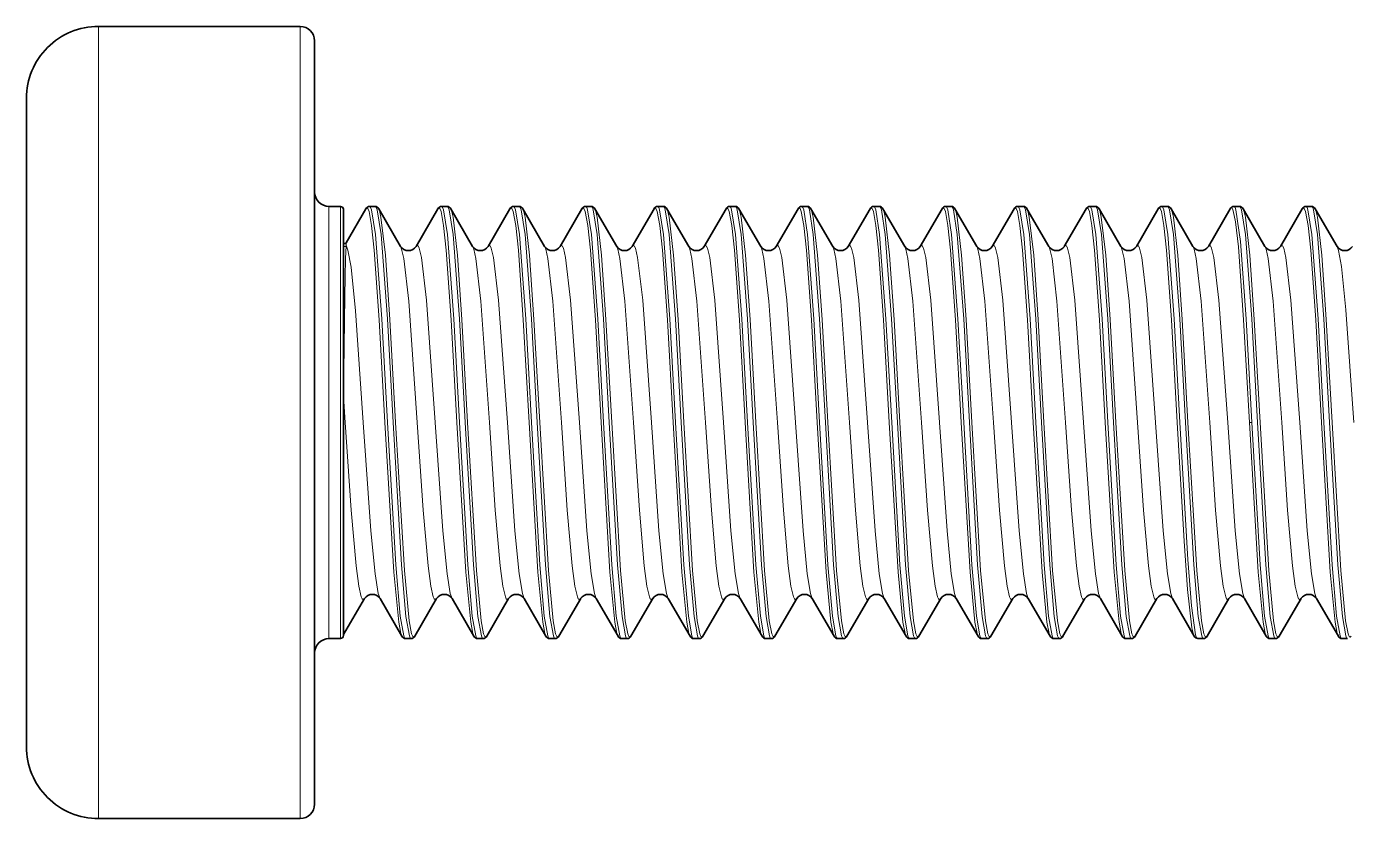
# Model space of a CAD drawing. Extents: x -131 to 1002, y -402 to 783.
# Drawn here: x -130.78 to -121.61, y 238.87 to 244.37 of the extents above; entities that cross this region are included whole.
import ezdxf

# ---------------------------------------------------------------- set-up
doc = ezdxf.new("R2010")
doc.units = 0

msp = doc.modelspace()

# ---------------------------------------------------------------- linework, layer by layer
at = {"color": 7, "lineweight": 13, "ltscale": 0.035789}
for p, q in [((-130.2787, 244.372), (-130.2787, 242.9404)), ((-128.8788, 244.372), (-128.8788, 242.9404))]:
    msp.add_line(p, q, dxfattribs=at)
at = {"color": 7, "lineweight": 35, "ltscale": 0.035}
for p, q in [((-128.8788, 244.372), (-130.2787, 244.372)), ((-128.8788, 238.872), (-130.2787, 238.872))]:
    msp.add_line(p, q, dxfattribs=at)
at = {"color": 7, "lineweight": 35, "ltscale": 0.034488}
msp.add_line((-128.7787, 244.272), (-128.7787, 242.8925), dxfattribs=at)
at = {"color": 7, "lineweight": 35, "ltscale": 0.029282}
msp.add_line((-130.7787, 243.872), (-130.7787, 242.7007), dxfattribs=at)
at = {"color": 7, "lineweight": 13, "ltscale": 0.019521}
for p, q in [((-128.6788, 243.122), (-128.6788, 242.3411)), ((-128.5988, 243.122), (-128.5988, 242.3411))]:
    msp.add_line(p, q, dxfattribs=at)
at = {"color": 7, "lineweight": 35, "ltscale": 0.002}
for p, q in [((-128.5988, 243.122), (-128.6788, 243.122)), ((-128.5988, 240.122), (-128.6788, 240.122))]:
    msp.add_line(p, q, dxfattribs=at)
at = {"color": 7, "lineweight": 35, "ltscale": 0.000984192}
for p, q in [((-128.3583, 243.122), (-128.3977, 243.122)), ((-128.1083, 240.122), (-128.1477, 240.122))]:
    msp.add_line(p, q, dxfattribs=at)
at = {"color": 7, "lineweight": 35, "ltscale": 0.00098381}
for p, q in [((-127.8583, 243.122), (-127.8977, 243.122)), ((-127.3583, 243.122), (-127.3977, 243.122)), ((-126.8583, 243.122), (-126.8977, 243.122)), ((-126.3583, 243.122), (-126.3977, 243.122)), ((-125.8583, 243.122), (-125.8977, 243.122)), ((-125.3583, 243.122), (-125.3977, 243.122)), ((-124.8583, 243.122), (-124.8977, 243.122)), ((-124.3583, 243.122), (-124.3977, 243.122)), ((-123.8583, 243.122), (-123.8977, 243.122)), ((-123.3583, 243.122), (-123.3977, 243.122)), ((-122.8583, 243.122), (-122.8977, 243.122)), ((-122.3583, 243.122), (-122.3977, 243.122)), ((-121.8583, 243.122), (-121.8977, 243.122)), ((-127.6083, 240.122), (-127.6477, 240.122)), ((-127.1083, 240.122), (-127.1477, 240.122)), ((-126.6083, 240.122), (-126.6477, 240.122)), ((-126.1083, 240.122), (-126.1477, 240.122)), ((-125.6083, 240.122), (-125.6477, 240.122)), ((-125.1083, 240.122), (-125.1477, 240.122)), ((-124.6083, 240.122), (-124.6477, 240.122)), ((-124.1083, 240.122), (-124.1477, 240.122)), ((-123.6083, 240.122), (-123.6477, 240.122)), ((-123.1083, 240.122), (-123.1477, 240.122)), ((-122.6083, 240.122), (-122.6477, 240.122)), ((-122.1083, 240.122), (-122.1477, 240.122)), ((-121.6083, 240.122), (-121.6477, 240.122))]:
    msp.add_line(p, q, dxfattribs=at)
at = {"color": 7, "lineweight": 35, "ltscale": 0.019262}
msp.add_line((-128.5788, 243.102), (-128.5788, 242.3315), dxfattribs=at)
at = {"color": 7, "lineweight": 35, "ltscale": 0.00686}
msp.add_line((-128.4224, 243.1056), (-128.5601, 242.8683), dxfattribs=at)
at = {"color": 7, "lineweight": 35, "ltscale": 0.007571}
for p, q in [((-128.3336, 243.1056), (-128.1816, 242.8437)), ((-128.1724, 240.1383), (-128.3244, 240.4003)), ((-128.0836, 240.1383), (-127.9316, 240.4003)), ((-127.5837, 240.1383), (-127.4316, 240.4003)), ((-127.0837, 240.1383), (-126.9316, 240.4003)), ((-126.5837, 240.1383), (-126.4316, 240.4003)), ((-126.0837, 240.1383), (-125.9316, 240.4003)), ((-125.5837, 240.1383), (-125.4316, 240.4003)), ((-125.0837, 240.1383), (-124.9316, 240.4003)), ((-124.5837, 240.1383), (-124.4316, 240.4003)), ((-124.0837, 240.1383), (-123.9316, 240.4003)), ((-123.5837, 240.1383), (-123.4316, 240.4003)), ((-123.0837, 240.1383), (-122.9316, 240.4003)), ((-122.5837, 240.1383), (-122.4316, 240.4003)), ((-122.0837, 240.1383), (-121.9316, 240.4003))]:
    msp.add_line(p, q, dxfattribs=at)
at = {"color": 7, "lineweight": 35, "ltscale": 0.007572}
for p, q in [((-127.9224, 243.1056), (-128.0744, 242.8437)), ((-127.8337, 243.1056), (-127.6816, 242.8437)), ((-127.4224, 243.1056), (-127.5744, 242.8437)), ((-127.3337, 243.1056), (-127.1816, 242.8437)), ((-126.9224, 243.1056), (-127.0744, 242.8437)), ((-126.8337, 243.1056), (-126.6816, 242.8437)), ((-126.4224, 243.1056), (-126.5744, 242.8437)), ((-126.3337, 243.1056), (-126.1816, 242.8437)), ((-125.9224, 243.1056), (-126.0744, 242.8437)), ((-125.8337, 243.1056), (-125.6816, 242.8437)), ((-125.4224, 243.1056), (-125.5744, 242.8437)), ((-125.3337, 243.1056), (-125.1816, 242.8437)), ((-124.9224, 243.1056), (-125.0744, 242.8437)), ((-124.8337, 243.1056), (-124.6816, 242.8437)), ((-124.4224, 243.1056), (-124.5744, 242.8437)), ((-124.3337, 243.1056), (-124.1816, 242.8437)), ((-123.9224, 243.1056), (-124.0744, 242.8437)), ((-123.8337, 243.1056), (-123.6816, 242.8437)), ((-123.4224, 243.1056), (-123.5744, 242.8437)), ((-123.3337, 243.1056), (-123.1816, 242.8437)), ((-122.9224, 243.1056), (-123.0744, 242.8437)), ((-122.8337, 243.1056), (-122.6816, 242.8437)), ((-122.4224, 243.1056), (-122.5744, 242.8437)), ((-122.3337, 243.1056), (-122.1816, 242.8437)), ((-121.9224, 243.1056), (-122.0744, 242.8437)), ((-121.8337, 243.1056), (-121.6816, 242.8437)), ((-127.6724, 240.1383), (-127.8244, 240.4003)), ((-127.1724, 240.1383), (-127.3244, 240.4003)), ((-126.6724, 240.1383), (-126.8244, 240.4003)), ((-126.1724, 240.1383), (-126.3244, 240.4003)), ((-125.6724, 240.1383), (-125.8244, 240.4003)), ((-125.1724, 240.1383), (-125.3244, 240.4003)), ((-124.6724, 240.1383), (-124.8244, 240.4003)), ((-124.1724, 240.1383), (-124.3244, 240.4003)), ((-123.6724, 240.1383), (-123.8244, 240.4003)), ((-123.1724, 240.1383), (-123.3244, 240.4003)), ((-122.6724, 240.1383), (-122.8244, 240.4003)), ((-122.1724, 240.1383), (-122.3244, 240.4003)), ((-121.6724, 240.1383), (-121.8244, 240.4003))]:
    msp.add_line(p, q, dxfattribs=at)
at = {"color": 7, "lineweight": 13, "ltscale": 0.101711}
for p, q in [((-130.2787, 242.9404), (-130.2787, 238.872)), ((-128.8788, 242.9404), (-128.8788, 238.872))]:
    msp.add_line(p, q, dxfattribs=at)
at = {"color": 7, "lineweight": 35, "ltscale": 0.098012}
msp.add_line((-128.7787, 242.8925), (-128.7787, 238.972), dxfattribs=at)
at = {"color": 7, "lineweight": 13, "ltscale": 0.000495148}
msp.add_line((-128.5601, 242.8683), (-128.5601, 242.8485), dxfattribs=at)
at = {"color": 7, "lineweight": 35, "ltscale": 0.083218}
msp.add_line((-130.7787, 242.7007), (-130.7787, 239.372), dxfattribs=at)
at = {"color": 7, "lineweight": 13, "ltscale": 0.017363}
msp.add_line((-128.5688, 242.4994), (-128.5774, 241.8049), dxfattribs=at)
at = {"color": 7, "lineweight": 13, "ltscale": 0.055479}
for p, q in [((-128.6788, 242.3411), (-128.6788, 240.122)), ((-128.5988, 242.3411), (-128.5988, 240.122))]:
    msp.add_line(p, q, dxfattribs=at)
at = {"color": 7, "lineweight": 35, "ltscale": 0.054739}
msp.add_line((-128.5788, 242.3315), (-128.5788, 240.142), dxfattribs=at)
at = {"color": 7, "lineweight": 13, "ltscale": 0.017866}
for p, q in [((-128.2901, 241.622), (-128.3298, 242.3355)), ((-127.7901, 241.622), (-127.8298, 242.3355)), ((-127.2901, 241.622), (-127.3298, 242.3355)), ((-126.7901, 241.622), (-126.8298, 242.3355)), ((-126.2901, 241.622), (-126.3298, 242.3355)), ((-125.7901, 241.622), (-125.8298, 242.3355)), ((-125.2901, 241.622), (-125.3298, 242.3355)), ((-124.7901, 241.622), (-124.8298, 242.3355)), ((-124.2901, 241.622), (-124.3298, 242.3355)), ((-123.7901, 241.622), (-123.8298, 242.3355)), ((-123.2901, 241.622), (-123.3298, 242.3355)), ((-122.7901, 241.622), (-122.8298, 242.3355)), ((-122.2901, 241.622), (-122.3298, 242.3355)), ((-121.7901, 241.622), (-121.8298, 242.3355))]:
    msp.add_line(p, q, dxfattribs=at)
at = {"color": 7, "lineweight": 13, "ltscale": 0.017982}
for p, q in [((-128.2728, 241.6229), (-128.3125, 242.3411)), ((-127.7728, 241.6229), (-127.8125, 242.3411)), ((-127.2728, 241.6229), (-127.3125, 242.3411)), ((-126.7728, 241.6229), (-126.8125, 242.3411)), ((-126.2728, 241.6229), (-126.3125, 242.3411)), ((-125.7728, 241.6229), (-125.8125, 242.3411)), ((-125.2728, 241.6229), (-125.3125, 242.3411)), ((-124.7728, 241.6229), (-124.8125, 242.3411)), ((-124.2728, 241.6229), (-124.3125, 242.3411)), ((-123.7728, 241.6229), (-123.8125, 242.3411)), ((-123.2728, 241.6229), (-123.3125, 242.3411)), ((-122.7728, 241.6229), (-122.8125, 242.3411)), ((-122.2728, 241.6229), (-122.3125, 242.3411)), ((-121.7728, 241.6229), (-121.8125, 242.3411))]:
    msp.add_line(p, q, dxfattribs=at)
at = {"color": 7, "lineweight": 13, "ltscale": 0.018029}
for p, q in [((-128.2731, 242.3411), (-128.2333, 241.621)), ((-127.7731, 242.3411), (-127.7333, 241.621)), ((-127.2731, 242.3411), (-127.2333, 241.621)), ((-126.7731, 242.3411), (-126.7333, 241.621)), ((-126.2731, 242.3411), (-126.2333, 241.621)), ((-125.7731, 242.3411), (-125.7333, 241.621)), ((-125.2731, 242.3411), (-125.2333, 241.621)), ((-124.7731, 242.3411), (-124.7333, 241.621)), ((-124.2731, 242.3411), (-124.2333, 241.621)), ((-123.7731, 242.3411), (-123.7333, 241.621)), ((-123.2731, 242.3411), (-123.2333, 241.621)), ((-122.7731, 242.3411), (-122.7333, 241.621)), ((-122.2731, 242.3411), (-122.2333, 241.621)), ((-121.7731, 242.3411), (-121.7333, 241.621))]:
    msp.add_line(p, q, dxfattribs=at)
at = {"color": 7, "lineweight": 13, "ltscale": 0.017906}
for p, q in [((-128.2558, 242.3371), (-128.216, 241.622)), ((-127.7558, 242.3371), (-127.716, 241.622)), ((-127.2558, 242.3371), (-127.216, 241.622)), ((-126.7558, 242.3371), (-126.716, 241.622)), ((-126.2558, 242.3371), (-126.216, 241.622)), ((-125.7558, 242.3371), (-125.716, 241.622)), ((-125.2558, 242.3371), (-125.216, 241.622)), ((-124.7558, 242.3371), (-124.716, 241.622)), ((-124.2558, 242.3371), (-124.216, 241.622)), ((-123.7558, 242.3371), (-123.716, 241.622)), ((-123.2558, 242.3371), (-123.216, 241.622)), ((-122.7558, 242.3371), (-122.716, 241.622)), ((-122.2558, 242.3371), (-122.216, 241.622)), ((-121.7558, 242.3371), (-121.716, 241.622))]:
    msp.add_line(p, q, dxfattribs=at)
at = {"color": 7, "lineweight": 13, "ltscale": 4.64078e-05}
msp.add_line((-128.5774, 241.8049), (-128.5788, 241.8062), dxfattribs=at)
at = {"color": 7, "lineweight": 13, "ltscale": 0.004573}
msp.add_line((-128.5774, 241.8049), (-128.5774, 241.622), dxfattribs=at)
at = {"color": 7, "lineweight": 13, "ltscale": 0.004583}
msp.add_line((-128.5655, 241.622), (-128.5774, 241.8049), dxfattribs=at)
at = {"color": 7, "lineweight": 13, "ltscale": 0.036822}
msp.add_line((-128.5774, 240.1491), (-128.5774, 241.622), dxfattribs=at)
at = {"color": 7, "lineweight": 13, "ltscale": 0.000433233}
msp.add_line((-122.2901, 241.622), (-122.2728, 241.6229), dxfattribs=at)
at = {"color": 7, "lineweight": 35, "ltscale": 0.00726}
msp.add_line((-128.5774, 240.1491), (-128.4316, 240.4003), dxfattribs=at)
at = {"color": 7, "lineweight": 35, "ltscale": 9.46975e-05}
msp.add_line((-128.5774, 240.1491), (-128.5786, 240.1455), dxfattribs=at)
at = {"color": 7, "lineweight": 13}
for points in [[(-128.4224, 243.1056), (-128.4179, 243.111), (-128.4157, 243.1119), (-128.4135, 243.1117), (-128.412, 243.1109), (-128.409, 243.1077), (-128.4001, 243.0858), (-128.3827, 242.9902), (-128.3642, 242.8181), (-128.3298, 242.3355)], [(-128.3977, 243.122), (-128.3961, 243.1217), (-128.393, 243.1194), (-128.3899, 243.1148), (-128.3837, 243.0989), (-128.3566, 242.9266), (-128.3125, 242.3411)], [(-128.3583, 243.122), (-128.3568, 243.1217), (-128.3537, 243.1194), (-128.3506, 243.1148), (-128.3444, 243.0989), (-128.3173, 242.9266), (-128.2731, 242.3411)], [(-127.9224, 243.1056), (-127.9179, 243.111), (-127.9157, 243.1119), (-127.9135, 243.1117), (-127.912, 243.1109), (-127.909, 243.1077), (-127.9001, 243.0858), (-127.8827, 242.9902), (-127.8642, 242.8181), (-127.8298, 242.3355)], [(-127.8977, 243.122), (-127.8961, 243.1217), (-127.893, 243.1194), (-127.8899, 243.1148), (-127.8837, 243.0989), (-127.8566, 242.9266), (-127.8125, 242.3411)], [(-127.8583, 243.122), (-127.8568, 243.1217), (-127.8537, 243.1194), (-127.8506, 243.1148), (-127.8444, 243.0989), (-127.8173, 242.9266), (-127.7731, 242.3411)], [(-127.4224, 243.1056), (-127.4179, 243.111), (-127.4157, 243.1119), (-127.4135, 243.1117), (-127.412, 243.1109), (-127.409, 243.1077), (-127.4001, 243.0858), (-127.3827, 242.9902), (-127.3642, 242.8181), (-127.3298, 242.3355)], [(-127.3977, 243.122), (-127.3961, 243.1217), (-127.393, 243.1194), (-127.3899, 243.1148), (-127.3837, 243.0989), (-127.3566, 242.9266), (-127.3125, 242.3411)], [(-127.3583, 243.122), (-127.3568, 243.1217), (-127.3537, 243.1194), (-127.3506, 243.1148), (-127.3444, 243.0989), (-127.3173, 242.9266), (-127.2731, 242.3411)], [(-126.9224, 243.1056), (-126.9179, 243.111), (-126.9157, 243.1119), (-126.9135, 243.1117), (-126.912, 243.1109), (-126.909, 243.1077), (-126.9001, 243.0858), (-126.8827, 242.9902), (-126.8642, 242.8181), (-126.8298, 242.3355)], [(-126.8977, 243.122), (-126.8961, 243.1217), (-126.893, 243.1194), (-126.8899, 243.1148), (-126.8837, 243.0989), (-126.8566, 242.9266), (-126.8125, 242.3411)], [(-126.8583, 243.122), (-126.8568, 243.1217), (-126.8537, 243.1194), (-126.8506, 243.1148), (-126.8444, 243.0989), (-126.8173, 242.9266), (-126.7731, 242.3411)], [(-126.4224, 243.1056), (-126.4179, 243.111), (-126.4157, 243.1119), (-126.4135, 243.1117), (-126.412, 243.1109), (-126.409, 243.1077), (-126.4001, 243.0858), (-126.3827, 242.9902), (-126.3642, 242.8181), (-126.3298, 242.3355)], [(-126.3977, 243.122), (-126.3961, 243.1217), (-126.393, 243.1194), (-126.3899, 243.1148), (-126.3837, 243.0989), (-126.3566, 242.9266), (-126.3125, 242.3411)], [(-126.3583, 243.122), (-126.3568, 243.1217), (-126.3537, 243.1194), (-126.3506, 243.1148), (-126.3444, 243.0989), (-126.3173, 242.9266), (-126.2731, 242.3411)], [(-125.9224, 243.1056), (-125.9179, 243.111), (-125.9157, 243.1119), (-125.9135, 243.1117), (-125.912, 243.1109), (-125.909, 243.1077), (-125.9001, 243.0858), (-125.8827, 242.9902), (-125.8642, 242.8181), (-125.8298, 242.3355)], [(-125.8977, 243.122), (-125.8961, 243.1217), (-125.893, 243.1194), (-125.8899, 243.1148), (-125.8837, 243.0989), (-125.8566, 242.9266), (-125.8125, 242.3411)], [(-125.8583, 243.122), (-125.8568, 243.1217), (-125.8537, 243.1194), (-125.8506, 243.1148), (-125.8444, 243.0989), (-125.8173, 242.9266), (-125.7731, 242.3411)], [(-125.4224, 243.1056), (-125.4179, 243.111), (-125.4157, 243.1119), (-125.4135, 243.1117), (-125.412, 243.1109), (-125.409, 243.1077), (-125.4001, 243.0858), (-125.3827, 242.9902), (-125.3642, 242.8181), (-125.3298, 242.3355)], [(-125.3977, 243.122), (-125.3961, 243.1217), (-125.393, 243.1194), (-125.3899, 243.1148), (-125.3837, 243.0989), (-125.3566, 242.9266), (-125.3125, 242.3411)], [(-125.3583, 243.122), (-125.3568, 243.1217), (-125.3537, 243.1194), (-125.3506, 243.1148), (-125.3444, 243.0989), (-125.3173, 242.9266), (-125.2731, 242.3411)], [(-124.9224, 243.1056), (-124.9179, 243.111), (-124.9157, 243.1119), (-124.9135, 243.1117), (-124.912, 243.1109), (-124.909, 243.1077), (-124.9001, 243.0858), (-124.8827, 242.9902), (-124.8642, 242.8181), (-124.8298, 242.3355)], [(-124.8977, 243.122), (-124.8961, 243.1217), (-124.893, 243.1194), (-124.8899, 243.1148), (-124.8837, 243.0989), (-124.8566, 242.9266), (-124.8125, 242.3411)], [(-124.8583, 243.122), (-124.8568, 243.1217), (-124.8537, 243.1194), (-124.8506, 243.1148), (-124.8444, 243.0989), (-124.8173, 242.9266), (-124.7731, 242.3411)], [(-124.4224, 243.1056), (-124.4179, 243.111), (-124.4157, 243.1119), (-124.4135, 243.1117), (-124.412, 243.1109), (-124.409, 243.1077), (-124.4001, 243.0858), (-124.3827, 242.9902), (-124.3642, 242.8181), (-124.3298, 242.3355)], [(-124.3977, 243.122), (-124.3961, 243.1217), (-124.393, 243.1194), (-124.3899, 243.1148), (-124.3837, 243.0989), (-124.3566, 242.9266), (-124.3125, 242.3411)], [(-124.3583, 243.122), (-124.3568, 243.1217), (-124.3537, 243.1194), (-124.3506, 243.1148), (-124.3444, 243.0989), (-124.3173, 242.9266), (-124.2731, 242.3411)], [(-123.9224, 243.1056), (-123.9179, 243.111), (-123.9157, 243.1119), (-123.9135, 243.1117), (-123.912, 243.1109), (-123.909, 243.1077), (-123.9001, 243.0858), (-123.8827, 242.9902), (-123.8642, 242.8181), (-123.8298, 242.3355)], [(-123.8977, 243.122), (-123.8961, 243.1217), (-123.893, 243.1194), (-123.8899, 243.1148), (-123.8837, 243.0989), (-123.8566, 242.9266), (-123.8125, 242.3411)], [(-123.8583, 243.122), (-123.8568, 243.1217), (-123.8537, 243.1194), (-123.8506, 243.1148), (-123.8444, 243.0989), (-123.8173, 242.9266), (-123.7731, 242.3411)], [(-123.4224, 243.1056), (-123.4179, 243.111), (-123.4157, 243.1119), (-123.4135, 243.1117), (-123.412, 243.1109), (-123.409, 243.1077), (-123.4001, 243.0858), (-123.3827, 242.9902), (-123.3642, 242.8181), (-123.3298, 242.3355)], [(-123.3977, 243.122), (-123.3961, 243.1217), (-123.393, 243.1194), (-123.3899, 243.1148), (-123.3837, 243.0989), (-123.3566, 242.9266), (-123.3125, 242.3411)], [(-123.3583, 243.122), (-123.3568, 243.1217), (-123.3537, 243.1194), (-123.3506, 243.1148), (-123.3444, 243.0989), (-123.3173, 242.9266), (-123.2731, 242.3411)], [(-122.9224, 243.1056), (-122.9179, 243.111), (-122.9157, 243.1119), (-122.9135, 243.1117), (-122.912, 243.1109), (-122.909, 243.1077), (-122.9001, 243.0858), (-122.8827, 242.9902), (-122.8642, 242.8181), (-122.8298, 242.3355)], [(-122.8977, 243.122), (-122.8961, 243.1217), (-122.893, 243.1194), (-122.8899, 243.1148), (-122.8837, 243.0989), (-122.8566, 242.9266), (-122.8125, 242.3411)], [(-122.8583, 243.122), (-122.8568, 243.1217), (-122.8537, 243.1194), (-122.8506, 243.1148), (-122.8444, 243.0989), (-122.8173, 242.9266), (-122.7731, 242.3411)], [(-122.3298, 242.3355), (-122.3664, 242.8417), (-122.3861, 243.0141), (-122.402, 243.0921), (-122.4075, 243.1052), (-122.4102, 243.1092), (-122.4129, 243.1114), (-122.4142, 243.1119), (-122.417, 243.1115), (-122.4188, 243.1104), (-122.4224, 243.1056)], [(-122.3125, 242.3411), (-122.3516, 242.8777), (-122.3838, 243.0991), (-122.3894, 243.1137), (-122.3931, 243.1194), (-122.3949, 243.1211), (-122.3977, 243.122)], [(-122.3583, 243.122), (-122.3568, 243.1217), (-122.3537, 243.1194), (-122.3506, 243.1148), (-122.3444, 243.0989), (-122.3173, 242.9266), (-122.2731, 242.3411)], [(-121.9224, 243.1056), (-121.9179, 243.111), (-121.9157, 243.1119), (-121.9135, 243.1117), (-121.912, 243.1109), (-121.909, 243.1077), (-121.9001, 243.0858), (-121.8827, 242.9902), (-121.8642, 242.8181), (-121.8298, 242.3355)], [(-121.8977, 243.122), (-121.8961, 243.1217), (-121.893, 243.1194), (-121.8899, 243.1148), (-121.8837, 243.0989), (-121.8566, 242.9266), (-121.8125, 242.3411)], [(-121.8583, 243.122), (-121.8568, 243.1217), (-121.8537, 243.1194), (-121.8506, 243.1148), (-121.8444, 243.0989), (-121.8173, 242.9266), (-121.7731, 242.3411)], [(-128.3336, 243.1056), (-128.3283, 243.093), (-128.3177, 243.0486), (-128.2872, 242.7848), (-128.2558, 242.3371)], [(-127.8337, 243.1056), (-127.8283, 243.093), (-127.8177, 243.0486), (-127.7872, 242.7848), (-127.7558, 242.3371)], [(-127.3337, 243.1056), (-127.3283, 243.093), (-127.3177, 243.0486), (-127.2872, 242.7848), (-127.2558, 242.3371)], [(-126.8337, 243.1056), (-126.8283, 243.093), (-126.8177, 243.0486), (-126.7872, 242.7848), (-126.7558, 242.3371)], [(-126.3337, 243.1056), (-126.3283, 243.093), (-126.3177, 243.0486), (-126.2872, 242.7848), (-126.2558, 242.3371)], [(-125.8337, 243.1056), (-125.8283, 243.093), (-125.8177, 243.0486), (-125.7872, 242.7848), (-125.7558, 242.3371)], [(-125.3337, 243.1056), (-125.3283, 243.093), (-125.3177, 243.0486), (-125.2872, 242.7848), (-125.2558, 242.3371)], [(-124.8337, 243.1056), (-124.8283, 243.093), (-124.8177, 243.0486), (-124.7872, 242.7848), (-124.7558, 242.3371)], [(-124.3337, 243.1056), (-124.3283, 243.093), (-124.3177, 243.0486), (-124.2872, 242.7848), (-124.2558, 242.3371)], [(-123.8337, 243.1056), (-123.8283, 243.093), (-123.8177, 243.0486), (-123.7872, 242.7848), (-123.7558, 242.3371)], [(-123.3337, 243.1056), (-123.3283, 243.093), (-123.3177, 243.0486), (-123.2872, 242.7848), (-123.2558, 242.3371)], [(-122.8337, 243.1056), (-122.8283, 243.093), (-122.8177, 243.0486), (-122.7872, 242.7848), (-122.7558, 242.3371)], [(-122.3337, 243.1056), (-122.3283, 243.093), (-122.3177, 243.0486), (-122.2872, 242.7848), (-122.2558, 242.3371)], [(-121.8337, 243.1056), (-121.8283, 243.093), (-121.8177, 243.0486), (-121.7872, 242.7848), (-121.7558, 242.3371)], [(-128.4405, 241.622), (-128.4949, 242.3983), (-128.5256, 242.6995), (-128.547, 242.8181), (-128.5581, 242.846), (-128.5601, 242.8485)], [(-128.0655, 241.622), (-128.1255, 242.4635), (-128.1599, 242.7616), (-128.1743, 242.8258), (-128.1816, 242.8437)], [(-127.9405, 241.622), (-128.0012, 242.4708), (-128.036, 242.7678), (-128.0519, 242.8334), (-128.0601, 242.8484), (-128.0641, 242.8512), (-128.0682, 242.8506), (-128.0723, 242.8468), (-128.0744, 242.8437)], [(-127.5655, 241.622), (-127.6255, 242.4635), (-127.6599, 242.7616), (-127.6743, 242.8258), (-127.6816, 242.8437)], [(-127.4405, 241.622), (-127.5012, 242.4708), (-127.536, 242.7678), (-127.5519, 242.8334), (-127.5601, 242.8484), (-127.5641, 242.8512), (-127.5682, 242.8506), (-127.5723, 242.8468), (-127.5744, 242.8437)], [(-127.0655, 241.622), (-127.1255, 242.4635), (-127.1599, 242.7616), (-127.1743, 242.8258), (-127.1816, 242.8437)], [(-126.9405, 241.622), (-127.0012, 242.4708), (-127.036, 242.7678), (-127.0519, 242.8334), (-127.0601, 242.8484), (-127.0641, 242.8512), (-127.0682, 242.8506), (-127.0723, 242.8468), (-127.0744, 242.8437)], [(-126.5655, 241.622), (-126.6255, 242.4635), (-126.6599, 242.7616), (-126.6743, 242.8258), (-126.6816, 242.8437)], [(-126.4405, 241.622), (-126.5012, 242.4708), (-126.536, 242.7678), (-126.5519, 242.8334), (-126.5601, 242.8484), (-126.5641, 242.8512), (-126.5682, 242.8506), (-126.5723, 242.8468), (-126.5744, 242.8437)], [(-126.0655, 241.622), (-126.1255, 242.4635), (-126.1599, 242.7616), (-126.1743, 242.8258), (-126.1816, 242.8437)], [(-125.9405, 241.622), (-126.0012, 242.4708), (-126.036, 242.7678), (-126.0519, 242.8334), (-126.0601, 242.8484), (-126.0641, 242.8512), (-126.0682, 242.8506), (-126.0723, 242.8468), (-126.0744, 242.8437)], [(-125.5655, 241.622), (-125.6255, 242.4635), (-125.6599, 242.7616), (-125.6743, 242.8258), (-125.6816, 242.8437)], [(-125.4405, 241.622), (-125.5012, 242.4708), (-125.536, 242.7678), (-125.5519, 242.8334), (-125.5601, 242.8484), (-125.5641, 242.8512), (-125.5682, 242.8506), (-125.5723, 242.8468), (-125.5744, 242.8437)], [(-125.0655, 241.622), (-125.1255, 242.4635), (-125.1599, 242.7616), (-125.1743, 242.8258), (-125.1816, 242.8437)], [(-124.9405, 241.622), (-125.0012, 242.4708), (-125.036, 242.7678), (-125.0519, 242.8334), (-125.0601, 242.8484), (-125.0641, 242.8512), (-125.0682, 242.8506), (-125.0723, 242.8468), (-125.0744, 242.8437)], [(-124.5655, 241.622), (-124.6255, 242.4635), (-124.6599, 242.7616), (-124.6743, 242.8258), (-124.6816, 242.8437)], [(-124.4405, 241.622), (-124.5012, 242.4708), (-124.536, 242.7678), (-124.5519, 242.8334), (-124.5601, 242.8484), (-124.5641, 242.8512), (-124.5682, 242.8506), (-124.5723, 242.8468), (-124.5744, 242.8437)], [(-124.0655, 241.622), (-124.1255, 242.4635), (-124.1599, 242.7616), (-124.1743, 242.8258), (-124.1816, 242.8437)], [(-123.9405, 241.622), (-124.0012, 242.4708), (-124.036, 242.7678), (-124.0519, 242.8334), (-124.0601, 242.8484), (-124.0641, 242.8512), (-124.0682, 242.8506), (-124.0723, 242.8468), (-124.0744, 242.8437)], [(-123.5655, 241.622), (-123.6255, 242.4635), (-123.6599, 242.7616), (-123.6743, 242.8258), (-123.6816, 242.8437)], [(-123.4405, 241.622), (-123.5012, 242.4708), (-123.536, 242.7678), (-123.5519, 242.8334), (-123.5601, 242.8484), (-123.5641, 242.8512), (-123.5682, 242.8506), (-123.5723, 242.8468), (-123.5744, 242.8437)], [(-123.0655, 241.622), (-123.1255, 242.4635), (-123.1599, 242.7616), (-123.1743, 242.8258), (-123.1816, 242.8437)], [(-122.9405, 241.622), (-123.0012, 242.4708), (-123.036, 242.7678), (-123.0519, 242.8334), (-123.0601, 242.8484), (-123.0641, 242.8512), (-123.0682, 242.8506), (-123.0723, 242.8468), (-123.0744, 242.8437)], [(-122.5655, 241.622), (-122.6255, 242.4635), (-122.6599, 242.7616), (-122.6743, 242.8258), (-122.6816, 242.8437)], [(-122.4405, 241.622), (-122.5012, 242.4708), (-122.536, 242.7678), (-122.5519, 242.8334), (-122.5601, 242.8484), (-122.5641, 242.8512), (-122.5682, 242.8506), (-122.5723, 242.8468), (-122.5744, 242.8437)], [(-122.0655, 241.622), (-122.1255, 242.4635), (-122.1599, 242.7616), (-122.1743, 242.8258), (-122.1816, 242.8437)], [(-121.9405, 241.622), (-122.0012, 242.4708), (-122.036, 242.7678), (-122.0519, 242.8334), (-122.0601, 242.8484), (-122.0641, 242.8512), (-122.0682, 242.8506), (-122.0723, 242.8468), (-122.0744, 242.8437)], [(-121.5655, 241.622), (-121.6204, 242.4044), (-121.6514, 242.7058), (-121.6713, 242.8156), (-121.6816, 242.8437)], [(-128.4316, 240.4003), (-128.4357, 240.3949), (-128.4377, 240.3934), (-128.4407, 240.3926), (-128.4422, 240.3929), (-128.4453, 240.3948), (-128.4483, 240.3984), (-128.4543, 240.4109), (-128.4719, 240.4866), (-128.4905, 240.6271), (-128.5243, 241.0136), (-128.5655, 241.622)], [(-128.3244, 240.4003), (-128.3363, 240.4342), (-128.3589, 240.5707), (-128.3882, 240.8704), (-128.4405, 241.622)], [(-128.2901, 241.622), (-128.2287, 240.5837), (-128.1948, 240.2347), (-128.1799, 240.158), (-128.1724, 240.1383)], [(-128.2728, 241.6229), (-128.2155, 240.6346), (-128.1841, 240.2763), (-128.16, 240.14), (-128.1546, 240.1276), (-128.1518, 240.124), (-128.1491, 240.1222), (-128.1477, 240.122)], [(-128.2333, 241.621), (-128.1761, 240.6338), (-128.1447, 240.276), (-128.1207, 240.1399), (-128.1152, 240.1275), (-128.1125, 240.124), (-128.1097, 240.1222), (-128.1083, 240.122)], [(-128.216, 241.622), (-128.1555, 240.5952), (-128.1221, 240.2444), (-128.1052, 240.1557), (-128.0966, 240.1357), (-128.0937, 240.1329), (-128.0923, 240.1322), (-128.0901, 240.1321), (-128.088, 240.1331), (-128.0836, 240.1383)], [(-127.9316, 240.4003), (-127.9357, 240.3949), (-127.9377, 240.3934), (-127.9407, 240.3926), (-127.9422, 240.3929), (-127.9453, 240.3948), (-127.9483, 240.3984), (-127.9543, 240.4109), (-127.9719, 240.4866), (-127.9905, 240.6271), (-128.0243, 241.0136), (-128.0655, 241.622)], [(-127.8244, 240.4003), (-127.8363, 240.4342), (-127.8589, 240.5707), (-127.8882, 240.8704), (-127.9405, 241.622)], [(-127.7901, 241.622), (-127.7287, 240.5837), (-127.6948, 240.2347), (-127.6799, 240.158), (-127.6724, 240.1383)], [(-127.7728, 241.6229), (-127.7155, 240.6346), (-127.6841, 240.2763), (-127.66, 240.14), (-127.6546, 240.1276), (-127.6518, 240.124), (-127.6491, 240.1222), (-127.6477, 240.122)], [(-127.7333, 241.621), (-127.6761, 240.6338), (-127.6447, 240.276), (-127.6207, 240.1399), (-127.6152, 240.1275), (-127.6125, 240.124), (-127.6097, 240.1222), (-127.6083, 240.122)], [(-127.716, 241.622), (-127.6555, 240.5952), (-127.6221, 240.2444), (-127.6052, 240.1557), (-127.5966, 240.1357), (-127.5937, 240.1329), (-127.5923, 240.1322), (-127.5901, 240.1321), (-127.588, 240.1331), (-127.5837, 240.1383)], [(-127.4316, 240.4003), (-127.4357, 240.3949), (-127.4377, 240.3934), (-127.4407, 240.3926), (-127.4422, 240.3929), (-127.4453, 240.3948), (-127.4483, 240.3984), (-127.4543, 240.4109), (-127.4719, 240.4866), (-127.4905, 240.6271), (-127.5243, 241.0136), (-127.5655, 241.622)], [(-127.3244, 240.4003), (-127.3363, 240.4342), (-127.3589, 240.5707), (-127.3882, 240.8704), (-127.4405, 241.622)], [(-127.2901, 241.622), (-127.2287, 240.5837), (-127.1948, 240.2347), (-127.1799, 240.158), (-127.1724, 240.1383)], [(-127.2728, 241.6229), (-127.2155, 240.6346), (-127.1841, 240.2763), (-127.16, 240.14), (-127.1546, 240.1276), (-127.1518, 240.124), (-127.1491, 240.1222), (-127.1477, 240.122)], [(-127.2333, 241.621), (-127.1761, 240.6338), (-127.1447, 240.276), (-127.1207, 240.1399), (-127.1152, 240.1275), (-127.1125, 240.124), (-127.1097, 240.1222), (-127.1083, 240.122)], [(-127.216, 241.622), (-127.1555, 240.5952), (-127.1221, 240.2444), (-127.1052, 240.1557), (-127.0966, 240.1357), (-127.0937, 240.1329), (-127.0923, 240.1322), (-127.0901, 240.1321), (-127.088, 240.1331), (-127.0837, 240.1383)], [(-126.9316, 240.4003), (-126.9357, 240.3949), (-126.9377, 240.3934), (-126.9407, 240.3926), (-126.9422, 240.3929), (-126.9453, 240.3948), (-126.9483, 240.3984), (-126.9543, 240.4109), (-126.9719, 240.4866), (-126.9905, 240.6271), (-127.0243, 241.0136), (-127.0655, 241.622)], [(-126.8244, 240.4003), (-126.8363, 240.4342), (-126.8589, 240.5707), (-126.8882, 240.8704), (-126.9405, 241.622)], [(-126.7901, 241.622), (-126.7287, 240.5837), (-126.6948, 240.2347), (-126.6799, 240.158), (-126.6724, 240.1383)], [(-126.7728, 241.6229), (-126.7155, 240.6346), (-126.6841, 240.2763), (-126.66, 240.14), (-126.6546, 240.1276), (-126.6518, 240.124), (-126.6491, 240.1222), (-126.6477, 240.122)], [(-126.7333, 241.621), (-126.6761, 240.6338), (-126.6447, 240.276), (-126.6207, 240.1399), (-126.6152, 240.1275), (-126.6125, 240.124), (-126.6097, 240.1222), (-126.6083, 240.122)], [(-126.716, 241.622), (-126.6555, 240.5952), (-126.6221, 240.2444), (-126.6052, 240.1557), (-126.5966, 240.1357), (-126.5937, 240.1329), (-126.5923, 240.1322), (-126.5901, 240.1321), (-126.588, 240.1331), (-126.5837, 240.1383)], [(-126.4316, 240.4003), (-126.4357, 240.3949), (-126.4377, 240.3934), (-126.4407, 240.3926), (-126.4422, 240.3929), (-126.4453, 240.3948), (-126.4483, 240.3984), (-126.4543, 240.4109), (-126.4719, 240.4866), (-126.4905, 240.6271), (-126.5243, 241.0136), (-126.5655, 241.622)], [(-126.3244, 240.4003), (-126.3363, 240.4342), (-126.3589, 240.5707), (-126.3882, 240.8704), (-126.4405, 241.622)], [(-126.2901, 241.622), (-126.2287, 240.5837), (-126.1948, 240.2347), (-126.1799, 240.158), (-126.1724, 240.1383)], [(-126.2728, 241.6229), (-126.2155, 240.6346), (-126.1841, 240.2763), (-126.16, 240.14), (-126.1546, 240.1276), (-126.1518, 240.124), (-126.1491, 240.1222), (-126.1477, 240.122)], [(-126.2333, 241.621), (-126.1761, 240.6338), (-126.1447, 240.276), (-126.1207, 240.1399), (-126.1152, 240.1275), (-126.1125, 240.124), (-126.1097, 240.1222), (-126.1083, 240.122)], [(-126.216, 241.622), (-126.1555, 240.5952), (-126.1221, 240.2444), (-126.1052, 240.1557), (-126.0966, 240.1357), (-126.0937, 240.1329), (-126.0923, 240.1322), (-126.0901, 240.1321), (-126.088, 240.1331), (-126.0837, 240.1383)], [(-125.9316, 240.4003), (-125.9357, 240.3949), (-125.9377, 240.3934), (-125.9407, 240.3926), (-125.9422, 240.3929), (-125.9453, 240.3948), (-125.9483, 240.3984), (-125.9543, 240.4109), (-125.9719, 240.4866), (-125.9905, 240.6271), (-126.0243, 241.0136), (-126.0655, 241.622)], [(-125.8244, 240.4003), (-125.8363, 240.4342), (-125.8589, 240.5707), (-125.8882, 240.8704), (-125.9405, 241.622)], [(-125.7901, 241.622), (-125.7287, 240.5837), (-125.6948, 240.2347), (-125.6799, 240.158), (-125.6724, 240.1383)], [(-125.7728, 241.6229), (-125.7155, 240.6346), (-125.6841, 240.2763), (-125.66, 240.14), (-125.6546, 240.1276), (-125.6518, 240.124), (-125.6491, 240.1222), (-125.6477, 240.122)], [(-125.7333, 241.621), (-125.6761, 240.6338), (-125.6447, 240.276), (-125.6207, 240.1399), (-125.6152, 240.1275), (-125.6125, 240.124), (-125.6097, 240.1222), (-125.6083, 240.122)], [(-125.716, 241.622), (-125.6555, 240.5952), (-125.6221, 240.2444), (-125.6052, 240.1557), (-125.5966, 240.1357), (-125.5937, 240.1329), (-125.5923, 240.1322), (-125.5901, 240.1321), (-125.588, 240.1331), (-125.5837, 240.1383)], [(-125.4316, 240.4003), (-125.4357, 240.3949), (-125.4377, 240.3934), (-125.4407, 240.3926), (-125.4422, 240.3929), (-125.4453, 240.3948), (-125.4483, 240.3984), (-125.4543, 240.4109), (-125.4719, 240.4866), (-125.4905, 240.6271), (-125.5243, 241.0136), (-125.5655, 241.622)], [(-125.3244, 240.4003), (-125.3363, 240.4342), (-125.3589, 240.5707), (-125.3882, 240.8704), (-125.4405, 241.622)], [(-125.2901, 241.622), (-125.2287, 240.5837), (-125.1948, 240.2347), (-125.1799, 240.158), (-125.1724, 240.1383)], [(-125.2728, 241.6229), (-125.2155, 240.6346), (-125.1841, 240.2763), (-125.16, 240.14), (-125.1546, 240.1276), (-125.1518, 240.124), (-125.1491, 240.1222), (-125.1477, 240.122)], [(-125.2333, 241.621), (-125.1761, 240.6338), (-125.1447, 240.276), (-125.1207, 240.1399), (-125.1152, 240.1275), (-125.1125, 240.124), (-125.1097, 240.1222), (-125.1083, 240.122)], [(-125.216, 241.622), (-125.1555, 240.5952), (-125.1221, 240.2444), (-125.1052, 240.1557), (-125.0966, 240.1357), (-125.0937, 240.1329), (-125.0923, 240.1322), (-125.0901, 240.1321), (-125.088, 240.1331), (-125.0837, 240.1383)], [(-124.9316, 240.4003), (-124.9357, 240.3949), (-124.9377, 240.3934), (-124.9407, 240.3926), (-124.9422, 240.3929), (-124.9453, 240.3948), (-124.9483, 240.3984), (-124.9543, 240.4109), (-124.9719, 240.4866), (-124.9905, 240.6271), (-125.0243, 241.0136), (-125.0655, 241.622)], [(-124.8244, 240.4003), (-124.8363, 240.4342), (-124.8589, 240.5707), (-124.8882, 240.8704), (-124.9405, 241.622)], [(-124.7901, 241.622), (-124.7287, 240.5837), (-124.6948, 240.2347), (-124.6799, 240.158), (-124.6724, 240.1383)], [(-124.7728, 241.6229), (-124.7155, 240.6346), (-124.6841, 240.2763), (-124.66, 240.14), (-124.6546, 240.1276), (-124.6518, 240.124), (-124.6491, 240.1222), (-124.6477, 240.122)], [(-124.7333, 241.621), (-124.6761, 240.6338), (-124.6447, 240.276), (-124.6207, 240.1399), (-124.6152, 240.1275), (-124.6125, 240.124), (-124.6097, 240.1222), (-124.6083, 240.122)], [(-124.716, 241.622), (-124.6555, 240.5952), (-124.6221, 240.2444), (-124.6052, 240.1557), (-124.5966, 240.1357), (-124.5937, 240.1329), (-124.5923, 240.1322), (-124.5901, 240.1321), (-124.588, 240.1331), (-124.5837, 240.1383)], [(-124.4316, 240.4003), (-124.4357, 240.3949), (-124.4377, 240.3934), (-124.4407, 240.3926), (-124.4422, 240.3929), (-124.4453, 240.3948), (-124.4483, 240.3984), (-124.4543, 240.4109), (-124.4719, 240.4866), (-124.4905, 240.6271), (-124.5243, 241.0136), (-124.5655, 241.622)], [(-124.3244, 240.4003), (-124.3363, 240.4342), (-124.3589, 240.5707), (-124.3882, 240.8704), (-124.4405, 241.622)], [(-124.2901, 241.622), (-124.2287, 240.5837), (-124.1948, 240.2347), (-124.1799, 240.158), (-124.1724, 240.1383)], [(-124.2728, 241.6229), (-124.2155, 240.6346), (-124.1841, 240.2763), (-124.16, 240.14), (-124.1546, 240.1276), (-124.1518, 240.124), (-124.1491, 240.1222), (-124.1477, 240.122)], [(-124.2333, 241.621), (-124.1761, 240.6338), (-124.1447, 240.276), (-124.1207, 240.1399), (-124.1152, 240.1275), (-124.1125, 240.124), (-124.1097, 240.1222), (-124.1083, 240.122)], [(-124.216, 241.622), (-124.1555, 240.5952), (-124.1221, 240.2444), (-124.1052, 240.1557), (-124.0966, 240.1357), (-124.0937, 240.1329), (-124.0923, 240.1322), (-124.0901, 240.1321), (-124.088, 240.1331), (-124.0837, 240.1383)], [(-123.9316, 240.4003), (-123.9357, 240.3949), (-123.9377, 240.3934), (-123.9407, 240.3926), (-123.9422, 240.3929), (-123.9453, 240.3948), (-123.9483, 240.3984), (-123.9543, 240.4109), (-123.9719, 240.4866), (-123.9905, 240.6271), (-124.0243, 241.0136), (-124.0655, 241.622)], [(-123.8244, 240.4003), (-123.8363, 240.4342), (-123.8589, 240.5707), (-123.8882, 240.8704), (-123.9405, 241.622)], [(-123.7901, 241.622), (-123.7287, 240.5837), (-123.6948, 240.2347), (-123.6799, 240.158), (-123.6724, 240.1383)], [(-123.7728, 241.6229), (-123.7155, 240.6346), (-123.6841, 240.2763), (-123.66, 240.14), (-123.6546, 240.1276), (-123.6518, 240.124), (-123.6491, 240.1222), (-123.6477, 240.122)], [(-123.7333, 241.621), (-123.6761, 240.6338), (-123.6447, 240.276), (-123.6207, 240.1399), (-123.6152, 240.1275), (-123.6125, 240.124), (-123.6097, 240.1222), (-123.6083, 240.122)], [(-123.716, 241.622), (-123.6555, 240.5952), (-123.6221, 240.2444), (-123.6052, 240.1557), (-123.5966, 240.1357), (-123.5937, 240.1329), (-123.5923, 240.1322), (-123.5901, 240.1321), (-123.588, 240.1331), (-123.5837, 240.1383)], [(-123.4316, 240.4003), (-123.4357, 240.3949), (-123.4377, 240.3934), (-123.4407, 240.3926), (-123.4422, 240.3929), (-123.4453, 240.3948), (-123.4483, 240.3984), (-123.4543, 240.4109), (-123.4719, 240.4866), (-123.4905, 240.6271), (-123.5243, 241.0136), (-123.5655, 241.622)], [(-123.3244, 240.4003), (-123.3363, 240.4342), (-123.3589, 240.5707), (-123.3882, 240.8704), (-123.4405, 241.622)], [(-123.2901, 241.622), (-123.2287, 240.5837), (-123.1948, 240.2347), (-123.1799, 240.158), (-123.1724, 240.1383)], [(-123.2728, 241.6229), (-123.2155, 240.6346), (-123.1841, 240.2763), (-123.16, 240.14), (-123.1546, 240.1276), (-123.1518, 240.124), (-123.1491, 240.1222), (-123.1477, 240.122)], [(-123.2333, 241.621), (-123.1761, 240.6338), (-123.1447, 240.276), (-123.1207, 240.1399), (-123.1152, 240.1275), (-123.1125, 240.124), (-123.1097, 240.1222), (-123.1083, 240.122)], [(-123.216, 241.622), (-123.1555, 240.5952), (-123.1221, 240.2444), (-123.1052, 240.1557), (-123.0966, 240.1357), (-123.0937, 240.1329), (-123.0923, 240.1322), (-123.0901, 240.1321), (-123.088, 240.1331), (-123.0837, 240.1383)], [(-122.9316, 240.4003), (-122.9357, 240.3949), (-122.9377, 240.3934), (-122.9407, 240.3926), (-122.9422, 240.3929), (-122.9453, 240.3948), (-122.9483, 240.3984), (-122.9543, 240.4109), (-122.9719, 240.4866), (-122.9905, 240.6271), (-123.0243, 241.0136), (-123.0655, 241.622)], [(-122.8244, 240.4003), (-122.8363, 240.4342), (-122.8589, 240.5707), (-122.8882, 240.8704), (-122.9405, 241.622)], [(-122.6724, 240.1383), (-122.6778, 240.151), (-122.6885, 240.1959), (-122.7191, 240.4623), (-122.7434, 240.7982), (-122.7901, 241.622)], [(-122.6477, 240.122), (-122.6494, 240.1223), (-122.6527, 240.125), (-122.6561, 240.1303), (-122.6628, 240.1489), (-122.692, 240.3481), (-122.718, 240.6705), (-122.7728, 241.6229)], [(-122.7333, 241.621), (-122.6761, 240.6338), (-122.6447, 240.276), (-122.6207, 240.1399), (-122.6152, 240.1275), (-122.6125, 240.124), (-122.6097, 240.1222), (-122.6083, 240.122)], [(-122.716, 241.622), (-122.6555, 240.5952), (-122.6221, 240.2444), (-122.6052, 240.1557), (-122.5966, 240.1357), (-122.5937, 240.1329), (-122.5923, 240.1322), (-122.5901, 240.1321), (-122.588, 240.1331), (-122.5837, 240.1383)], [(-122.4316, 240.4003), (-122.4357, 240.3949), (-122.4377, 240.3934), (-122.4407, 240.3926), (-122.4422, 240.3929), (-122.4453, 240.3948), (-122.4483, 240.3984), (-122.4543, 240.4109), (-122.4719, 240.4866), (-122.4905, 240.6271), (-122.5243, 241.0136), (-122.5655, 241.622)], [(-122.3244, 240.4003), (-122.3363, 240.4342), (-122.3589, 240.5707), (-122.3882, 240.8704), (-122.4405, 241.622)], [(-122.2901, 241.622), (-122.2287, 240.5837), (-122.1948, 240.2347), (-122.1799, 240.158), (-122.1724, 240.1383)], [(-122.2728, 241.6229), (-122.2155, 240.6346), (-122.1841, 240.2763), (-122.16, 240.14), (-122.1546, 240.1276), (-122.1518, 240.124), (-122.1491, 240.1222), (-122.1477, 240.122)], [(-122.2333, 241.621), (-122.1761, 240.6338), (-122.1447, 240.276), (-122.1207, 240.1399), (-122.1152, 240.1275), (-122.1125, 240.124), (-122.1097, 240.1222), (-122.1083, 240.122)], [(-122.216, 241.622), (-122.1555, 240.5952), (-122.1221, 240.2444), (-122.1052, 240.1557), (-122.0966, 240.1357), (-122.0937, 240.1329), (-122.0923, 240.1322), (-122.0901, 240.1321), (-122.088, 240.1331), (-122.0837, 240.1383)], [(-121.9316, 240.4003), (-121.9357, 240.3949), (-121.9377, 240.3934), (-121.9407, 240.3926), (-121.9422, 240.3929), (-121.9453, 240.3948), (-121.9483, 240.3984), (-121.9543, 240.4109), (-121.9719, 240.4866), (-121.9905, 240.6271), (-122.0243, 241.0136), (-122.0655, 241.622)], [(-121.8244, 240.4003), (-121.8363, 240.4342), (-121.8589, 240.5707), (-121.8882, 240.8704), (-121.9405, 241.622)], [(-121.7901, 241.622), (-121.7287, 240.5837), (-121.6948, 240.2347), (-121.6799, 240.158), (-121.6724, 240.1383)], [(-121.7728, 241.6229), (-121.7155, 240.6346), (-121.6841, 240.2763), (-121.66, 240.14), (-121.6546, 240.1276), (-121.6518, 240.124), (-121.6491, 240.1222), (-121.6477, 240.122)], [(-121.7333, 241.621), (-121.6761, 240.6338), (-121.6447, 240.276), (-121.6207, 240.1399), (-121.6152, 240.1275), (-121.6125, 240.124), (-121.6097, 240.1222), (-121.6083, 240.122)], [(-121.716, 241.622), (-121.6555, 240.5952), (-121.6221, 240.2444), (-121.6052, 240.1557), (-121.5966, 240.1357), (-121.5937, 240.1329), (-121.5923, 240.1322), (-121.5901, 240.1321), (-121.588, 240.1331), (-121.5837, 240.1383)]]:
    msp.add_lwpolyline(points, dxfattribs=at)
at = {"color": 7, "lineweight": 35}
for centre, radius, start, end in [((-130.2787, 243.872), 0.5, 90, 180.00001), ((-128.8788, 244.2719), 0.1, 0.03363, 89.96637), ((-128.6787, 243.222), 0.1, 180.03363, 269.96638), ((-128.5988, 243.102), 0.02, 0.03364, 89.96636), ((-128.3961, 243.0931), 0.0291, 93.28986, 154.52627), ((-128.3598, 243.0934), 0.0287, 25.10247, 87.12585), ((-127.896, 243.0931), 0.0291, 93.28986, 154.52625), ((-127.8598, 243.0934), 0.0287, 25.10247, 87.12585), ((-127.396, 243.0931), 0.0291, 93.28986, 154.52625), ((-127.3598, 243.0934), 0.0287, 25.10247, 87.12586), ((-126.896, 243.0931), 0.0291, 93.28986, 154.52625), ((-126.8598, 243.0934), 0.0287, 25.10247, 87.12586), ((-126.396, 243.0931), 0.0291, 93.28986, 154.52625), ((-126.3598, 243.0934), 0.0287, 25.10247, 87.12585), ((-125.896, 243.0931), 0.0291, 93.28986, 154.52625), ((-125.8598, 243.0934), 0.0287, 25.10248, 87.12585), ((-125.396, 243.0931), 0.0291, 93.28987, 154.52627), ((-125.3598, 243.0934), 0.0287, 25.10247, 87.12585), ((-124.896, 243.0931), 0.0291, 93.28986, 154.52625), ((-124.8598, 243.0934), 0.0287, 25.10247, 87.12585), ((-124.396, 243.0931), 0.0291, 93.28986, 154.52625), ((-124.3598, 243.0934), 0.0287, 25.10247, 87.12585), ((-123.896, 243.0931), 0.0291, 93.28986, 154.52625), ((-123.8598, 243.0934), 0.0287, 25.10247, 87.12586), ((-123.396, 243.0931), 0.0291, 93.28986, 154.52625), ((-123.3598, 243.0934), 0.0287, 25.10247, 87.12585), ((-122.896, 243.0931), 0.0291, 93.28986, 154.52625), ((-122.8598, 243.0934), 0.0287, 25.10248, 87.12585), ((-122.3959, 243.0928), 0.0293, 93.47448, 154.09849), ((-122.3598, 243.0934), 0.0287, 25.10247, 87.12585), ((-121.896, 243.0931), 0.0291, 93.28986, 154.52625), ((-121.8598, 243.0934), 0.0287, 25.10247, 87.12585), ((-128.5688, 242.8733), 0.01, 180.00008, 329.85075), ((-128.129, 242.8785), 0.0632, 213.52554, 270.91805), ((-128.127, 242.8785), 0.0632, 269.08333, 326.47424), ((-127.629, 242.8785), 0.0632, 213.52554, 270.91804), ((-127.627, 242.8785), 0.0632, 269.08332, 326.47424), ((-127.129, 242.8785), 0.0632, 213.52554, 270.91812), ((-127.127, 242.8785), 0.0632, 269.08339, 326.47424), ((-126.629, 242.8785), 0.0632, 213.52554, 270.91812), ((-126.627, 242.8785), 0.0632, 269.0834, 326.47424), ((-126.129, 242.8785), 0.0632, 213.52554, 270.91804), ((-126.127, 242.8785), 0.0632, 269.08332, 326.47424), ((-125.629, 242.8785), 0.0632, 213.52554, 270.918), ((-125.627, 242.8785), 0.0632, 269.08328, 326.47423), ((-125.129, 242.8785), 0.0632, 213.52554, 270.91804), ((-125.127, 242.8785), 0.0632, 269.08332, 326.47424), ((-124.629, 242.8785), 0.0632, 213.52554, 270.91808), ((-124.627, 242.8785), 0.0632, 269.08335, 326.47424), ((-124.129, 242.8785), 0.0632, 213.52554, 270.91806), ((-124.127, 242.8785), 0.0632, 269.08335, 326.47424), ((-123.629, 242.8785), 0.0632, 213.52554, 270.9181), ((-123.627, 242.8785), 0.0632, 269.08337, 326.47424), ((-123.129, 242.8785), 0.0632, 213.52554, 270.91808), ((-123.127, 242.8785), 0.0632, 269.08335, 326.47424), ((-122.629, 242.8785), 0.0632, 213.52554, 270.91802), ((-122.627, 242.8785), 0.0632, 269.0833, 326.47424), ((-122.129, 242.8785), 0.0632, 213.52554, 270.91806), ((-122.127, 242.8785), 0.0632, 269.08335, 326.47424), ((-121.629, 242.8785), 0.0632, 213.52554, 270.91808), ((-121.627, 242.8785), 0.0632, 269.08336, 326.47424), ((-128.379, 240.3654), 0.0632, 89.08199, 146.47446), ((-128.377, 240.3654), 0.0632, 33.52576, 90.91671), ((-127.879, 240.3654), 0.0632, 89.082, 146.47446), ((-127.877, 240.3654), 0.0632, 33.52576, 90.91672), ((-127.379, 240.3654), 0.0632, 89.08195, 146.47446), ((-127.377, 240.3654), 0.0632, 33.52576, 90.91667), ((-126.879, 240.3654), 0.0632, 89.08199, 146.47446), ((-126.877, 240.3654), 0.0632, 33.52577, 90.91671), ((-126.379, 240.3654), 0.0632, 89.08202, 146.47446), ((-126.377, 240.3654), 0.0632, 33.52577, 90.91673), ((-125.879, 240.3654), 0.0632, 89.08192, 146.47446), ((-125.877, 240.3654), 0.0632, 33.52576, 90.91665), ((-125.379, 240.3654), 0.0632, 89.0819, 146.47446), ((-125.377, 240.3654), 0.0632, 33.52576, 90.91663), ((-124.879, 240.3654), 0.0632, 89.08199, 146.47446), ((-124.877, 240.3654), 0.0632, 33.52576, 90.91671), ((-124.379, 240.3654), 0.0632, 89.082, 146.47446), ((-124.377, 240.3654), 0.0632, 33.52576, 90.91672), ((-123.879, 240.3654), 0.0632, 89.08198, 146.47446), ((-123.877, 240.3654), 0.0632, 33.52576, 90.9167), ((-123.379, 240.3654), 0.0632, 89.082, 146.47446), ((-123.377, 240.3654), 0.0632, 33.52576, 90.91672), ((-122.879, 240.3654), 0.0632, 89.08194, 146.47446), ((-122.877, 240.3654), 0.0632, 33.52576, 90.91665), ((-122.379, 240.3654), 0.0632, 89.08198, 146.47446), ((-122.377, 240.3654), 0.0632, 33.52576, 90.9167), ((-121.879, 240.3654), 0.0632, 89.08196, 146.47446), ((-121.877, 240.3654), 0.0632, 33.52576, 90.91668), ((-128.6787, 240.0219), 0.1, 90.03362, 179.96637), ((-128.5988, 240.142), 0.02, 270.03362, 359.96638), ((-128.1461, 240.1509), 0.0291, 205.47375, 266.71014), ((-128.1098, 240.1506), 0.0287, 272.87415, 334.89752), ((-127.646, 240.1509), 0.0291, 205.47375, 266.71014), ((-127.6098, 240.1506), 0.0287, 272.87415, 334.89753), ((-127.146, 240.1509), 0.0291, 205.47375, 266.71014), ((-127.1098, 240.1506), 0.0287, 272.87415, 334.89752), ((-126.646, 240.1509), 0.0291, 205.47373, 266.71014), ((-126.6098, 240.1506), 0.0287, 272.87415, 334.89752), ((-126.146, 240.1509), 0.0291, 205.47373, 266.71014), ((-126.1098, 240.1506), 0.0287, 272.87415, 334.89753), ((-125.646, 240.1509), 0.0291, 205.47375, 266.71014), ((-125.6098, 240.1506), 0.0287, 272.87414, 334.89753), ((-125.146, 240.1509), 0.0291, 205.47375, 266.71014), ((-125.1098, 240.1506), 0.0287, 272.87415, 334.89752), ((-124.646, 240.1509), 0.0291, 205.47375, 266.71014), ((-124.6098, 240.1506), 0.0287, 272.87415, 334.89752), ((-124.146, 240.1509), 0.0291, 205.47375, 266.71014), ((-124.1098, 240.1506), 0.0287, 272.87415, 334.89752), ((-123.646, 240.1509), 0.0291, 205.47375, 266.71014), ((-123.6098, 240.1506), 0.0287, 272.87415, 334.89752), ((-123.146, 240.1509), 0.0291, 205.47375, 266.71014), ((-123.1098, 240.1506), 0.0287, 272.87415, 334.89753), ((-122.6459, 240.1512), 0.0293, 205.90149, 266.52554), ((-122.61, 240.1509), 0.0291, 273.29237, 334.54046), ((-122.146, 240.1509), 0.0291, 205.47375, 266.71014), ((-122.1098, 240.1506), 0.0287, 272.87415, 334.89753), ((-121.646, 240.1509), 0.0291, 205.47375, 266.71014), ((-130.2787, 239.372), 0.5, 179.99999, 270), ((-128.8788, 238.972), 0.1, 270.03363, 359.96637)]:
    msp.add_arc(centre, radius, start, end, dxfattribs=at)
at = {"color": 7, "lineweight": 13}
for centre, radius, start, end in [((-128.5688, 242.8536), 0.01, 181.0937, 329.2873), ((-116.8421, 242.4003), 11.7268, 177.80947, 179.51589)]:
    msp.add_arc(centre, radius, start, end, dxfattribs=at)

doc.saveas('drawing.dxf')
